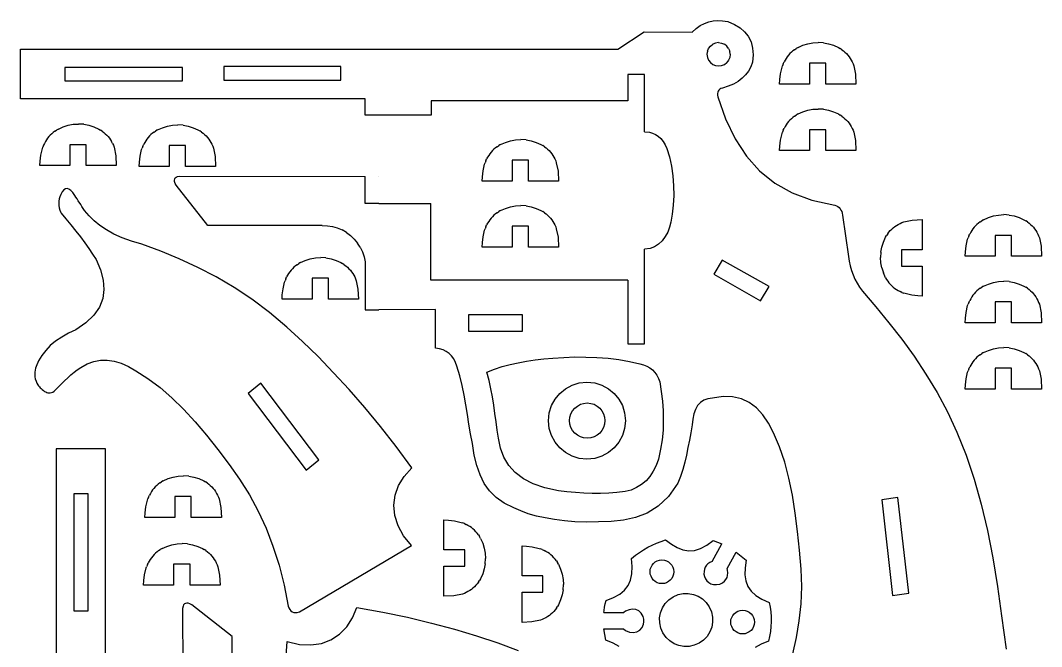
# Model space of a CAD drawing. Extents: x -1184 to 1184, y -939 to 939.
# Drawn here: x 34 to 1184, y 228 to 932 of the extents above; entities that cross this region are included whole.
import ezdxf

# ---------------------------------------------------------------- set-up
doc = ezdxf.new("R2010")
doc.units = 0
doc.header["$MEASUREMENT"] = 0
doc.layers.get('0').update_dxf_attribs({"linetype": 'CONTINUOUS'})

msp = doc.modelspace()

# ---------------------------------------------------------------- linework, layer by layer
for p, q in [((809, 930.5), (814, 931.6)), ((814, 931.6), (819.2, 932)), ((819.2, 932), (824.6, 931.7)), ((824.6, 931.7), (830.3, 930.8)), ((790.2, 918.7), (794.8, 922.9)), ((794.8, 922.9), (799.5, 926.2)), ((799.5, 926.2), (804.2, 928.7)), ((804.2, 928.7), (809, 930.5)), ((830.3, 930.8), (837.8, 927.6)), ((837.8, 927.6), (844.2, 923.7)), ((844.2, 923.7), (849.4, 919.3)), ((706.5, 899.6), (736.2, 919.3)), ((736.2, 919.3), (790.2, 918.7)), ((849.4, 919.3), (853.5, 914.2)), ((853.5, 914.2), (856.6, 907.8)), ((34.2, 844), (34.2, 899.6)), ((34.2, 899.6), (706.5, 899.6)), ((807.4, 897.3), (806.9, 893.9)), ((807.4, 897.3), (808.7, 900.5)), ((808.7, 900.5), (810.8, 903.2)), ((810.8, 903.2), (813.5, 905.3)), ((816.7, 906.6), (813.5, 905.3)), ((820.1, 907), (816.7, 906.6)), ((820.1, 907), (823.5, 906.6)), ((823.5, 906.6), (826.6, 905.3)), ((829.3, 903.2), (826.6, 905.3)), ((831.4, 900.5), (829.3, 903.2)), ((831.4, 900.5), (832.7, 897.3)), ((833.2, 893.9), (832.7, 897.3)), ((856.6, 907.8), (858.3, 900.8)), ((858.3, 900.8), (859, 893.2)), ((903.7, 897.8), (902, 896.3)), ((905.6, 899.1), (903.7, 897.8)), ((905.6, 899.1), (907.5, 900.4)), ((909.5, 901.5), (907.5, 900.4)), ((909.5, 901.5), (914.8, 904)), ((914.8, 904), (920.5, 905.7)), ((920.5, 905.7), (926.3, 906.8)), ((926.3, 906.8), (932.2, 907.2)), ((938.1, 906.8), (932.2, 907.2)), ((938.1, 906.8), (943.9, 905.7)), ((943.9, 905.7), (949.5, 904)), ((949.5, 904), (954.9, 901.5)), ((954.9, 901.5), (956.9, 900.4)), ((958.8, 899.1), (956.9, 900.4)), ((958.8, 899.1), (960.6, 897.8)), ((960.6, 897.8), (962.3, 896.3)), ((806.9, 893.9), (807.4, 890.5)), ((807.4, 890.5), (808.7, 887.3)), ((808.7, 887.3), (810.8, 884.6)), ((831.4, 887.3), (829.3, 884.6)), ((832.7, 890.5), (831.4, 887.3)), ((833.2, 893.9), (832.7, 890.5)), ((859, 893.2), (858.1, 885)), ((892.9, 883.2), (893.8, 885.3)), ((894.9, 887.4), (893.8, 885.3)), ((896.1, 889.3), (894.9, 887.4)), ((897.4, 891.2), (896.1, 889.3)), ((898.8, 893), (897.4, 891.2)), ((900.3, 894.7), (898.8, 893)), ((902, 896.3), (900.3, 894.7)), ((962.3, 896.3), (964, 894.7)), ((964, 894.7), (965.5, 893)), ((965.5, 893), (966.9, 891.2)), ((966.9, 891.2), (968.2, 889.3)), ((968.2, 889.3), (969.4, 887.4)), ((969.4, 887.4), (970.5, 885.3)), ((970.5, 885.3), (971.4, 883.2)), ((84.2, 879.1), (84.2, 863.9)), ((216.7, 879.1), (84.2, 879.1)), ((216.7, 863.9), (216.7, 879.1)), ((263.3, 880.1), (263.3, 864.9)), ((394.7, 880.1), (263.3, 880.1)), ((394.7, 864.9), (394.7, 880.1)), ((810.8, 884.6), (813.5, 882.5)), ((813.5, 882.5), (816.7, 881.2)), ((816.7, 881.2), (820.1, 880.8)), ((820.1, 880.8), (823.5, 881.2)), ((823.5, 881.2), (826.6, 882.5)), ((826.6, 882.5), (829.3, 884.6)), ((853.8, 875.1), (850.5, 870.8)), ((856.3, 879.8), (853.8, 875.1)), ((858.1, 885), (856.3, 879.8)), ((889.8, 872.1), (891.5, 879.6)), ((891.5, 879.6), (892.1, 881.1)), ((892.9, 883.2), (892.1, 881.1)), ((940.9, 883.8), (922.4, 883.8)), ((922.4, 883.8), (922.4, 860.4)), ((940.9, 860.4), (940.9, 883.8)), ((971.4, 883.2), (972.2, 881.1)), ((972.2, 881.1), (974.2, 871.6)), ((84.2, 863.9), (216.7, 863.9)), ((263.3, 864.9), (394.7, 864.9)), ((717.8, 871.3), (717.8, 841.6)), ((736.6, 871.3), (717.8, 871.3)), ((736.6, 806.9), (736.6, 871.3)), ((842.1, 863.5), (836.8, 860.5)), ((846.6, 866.9), (842.1, 863.5)), ((850.5, 870.8), (846.6, 866.9)), ((888.6, 860.4), (889, 865.4)), ((889, 865.4), (889.8, 872.1)), ((974.2, 871.6), (974.7, 860.4)), ((819.1, 851.2), (818.9, 849.7)), ((819.6, 852.5), (819.1, 851.2)), ((820.4, 853.6), (819.6, 852.5)), ((821.4, 854.6), (820.4, 853.6)), ((822.7, 855.3), (821.4, 854.6)), ((824.3, 855.8), (822.7, 855.3)), ((830.9, 858), (824.3, 855.8)), ((836.8, 860.5), (830.9, 858)), ((922.4, 860.4), (888.6, 860.4)), ((974.7, 860.4), (940.9, 860.4)), ((422.3, 844), (34.2, 844)), ((422.4, 825.5), (422.3, 844)), ((496.4, 841.6), (496.4, 825.5)), ((717.8, 841.6), (496.4, 841.6)), ((818.9, 849.7), (818.9, 848)), ((818.9, 848), (819.2, 846.1)), ((819.2, 846.1), (827.7, 821.3)), ((909.5, 826.8), (914.8, 829.2)), ((914.8, 829.2), (920.5, 831)), ((920.5, 831), (926.3, 832.1)), ((926.3, 832.1), (932.2, 832.4)), ((938.1, 832.1), (932.2, 832.4)), ((938.1, 832.1), (943.9, 831)), ((943.9, 831), (949.5, 829.2)), ((949.5, 829.2), (954.9, 826.8)), ((496.4, 825.5), (422.4, 825.5)), ((827.7, 821.3), (838.7, 799)), ((897.4, 816.4), (896.1, 814.6)), ((898.8, 818.2), (897.4, 816.4)), ((900.3, 819.9), (898.8, 818.2)), ((902, 821.5), (900.3, 819.9)), ((903.7, 823), (902, 821.5)), ((905.6, 824.4), (903.7, 823)), ((905.6, 824.4), (907.5, 825.6)), ((909.5, 826.8), (907.5, 825.6)), ((954.9, 826.8), (956.9, 825.6)), ((958.8, 824.4), (956.9, 825.6)), ((958.8, 824.4), (960.6, 823)), ((960.6, 823), (962.3, 821.5)), ((962.3, 821.5), (964, 819.9)), ((964, 819.9), (965.5, 818.2)), ((965.5, 818.2), (966.9, 816.4)), ((966.9, 816.4), (968.2, 814.6)), ((69.5, 804.6), (67.8, 803)), ((71.2, 806.1), (69.5, 804.6)), ((73.1, 807.5), (71.2, 806.1)), ((73.1, 807.5), (75, 808.7)), ((77, 809.9), (75, 808.7)), ((77, 809.9), (82.3, 812.3)), ((82.3, 812.3), (88, 814.1)), ((88, 814.1), (93.8, 815.2)), ((93.8, 815.2), (99.7, 815.5)), ((105.6, 815.2), (99.7, 815.5)), ((105.6, 815.2), (111.4, 814.1)), ((111.4, 814.1), (117, 812.3)), ((117, 812.3), (122.4, 809.9)), ((122.4, 809.9), (124.4, 808.7)), ((126.3, 807.5), (124.4, 808.7)), ((126.3, 807.5), (128.1, 806.1)), ((128.1, 806.1), (129.8, 804.6)), ((129.8, 804.6), (131.5, 803)), ((183, 805.2), (181.2, 803.7)), ((184.8, 806.5), (183, 805.2)), ((184.8, 806.5), (186.7, 807.8)), ((188.7, 808.9), (186.7, 807.8)), ((188.7, 808.9), (194.1, 811.4)), ((194.1, 811.4), (199.7, 813.1)), ((199.7, 813.1), (205.5, 814.2)), ((205.5, 814.2), (211.4, 814.6)), ((217.3, 814.2), (211.4, 814.6)), ((217.3, 814.2), (223.1, 813.1)), ((223.1, 813.1), (228.8, 811.4)), ((228.8, 811.4), (234.1, 808.9)), ((234.1, 808.9), (236.1, 807.8)), ((238, 806.5), (236.1, 807.8)), ((238, 806.5), (239.9, 805.2)), ((239.9, 805.2), (241.6, 803.7)), ((736.6, 806.9), (742.2, 806.4)), ((742.2, 806.4), (745.8, 805.4)), ((745.8, 805.4), (749.2, 803.9)), ((889.8, 797.3), (891.5, 804.9)), ((891.5, 804.9), (892.1, 806.4)), ((892.9, 808.5), (892.1, 806.4)), ((892.9, 808.5), (893.8, 810.6)), ((894.9, 812.6), (893.8, 810.6)), ((896.1, 814.6), (894.9, 812.6)), ((940.9, 809.1), (922.4, 809.1)), ((922.4, 809.1), (922.4, 785.6)), ((940.9, 785.6), (940.9, 809.1)), ((968.2, 814.6), (969.4, 812.6)), ((969.4, 812.6), (970.5, 810.6)), ((970.5, 810.6), (971.4, 808.5)), ((971.4, 808.5), (972.2, 806.4)), ((972.2, 806.4), (974.2, 796.8)), ((61.3, 793.7), (60.4, 791.6)), ((62.4, 795.7), (61.3, 793.7)), ((63.6, 797.7), (62.4, 795.7)), ((64.9, 799.5), (63.6, 797.7)), ((66.3, 801.3), (64.9, 799.5)), ((67.8, 803), (66.3, 801.3)), ((131.5, 803), (133, 801.3)), ((133, 801.3), (134.4, 799.6)), ((134.4, 799.6), (135.7, 797.7)), ((135.7, 797.7), (136.9, 795.7)), ((138, 793.7), (136.9, 795.7)), ((138, 793.7), (138.9, 791.6)), ((174.1, 794.8), (173.1, 792.7)), ((175.3, 796.7), (174.1, 794.8)), ((176.6, 798.6), (175.3, 796.7)), ((178, 800.4), (176.6, 798.6)), ((179.6, 802.1), (178, 800.4)), ((181.2, 803.7), (179.6, 802.1)), ((241.6, 803.7), (243.2, 802.1)), ((243.2, 802.1), (244.8, 800.4)), ((244.8, 800.4), (246.2, 798.6)), ((246.2, 798.6), (247.5, 796.7)), ((247.5, 796.7), (248.7, 794.8)), ((248.7, 794.8), (249.7, 792.7)), ((574.7, 792.4), (580.1, 794.8)), ((580.1, 794.8), (585.7, 796.6)), ((585.7, 796.6), (591.5, 797.7)), ((591.5, 797.7), (597.4, 798)), ((603.3, 797.7), (597.4, 798)), ((603.3, 797.7), (609.1, 796.6)), ((609.1, 796.6), (614.8, 794.8)), ((614.8, 794.8), (620.1, 792.4)), ((749.2, 803.9), (752.2, 801.8)), ((752.2, 801.8), (755.1, 799.1)), ((755.1, 799.1), (757.6, 796)), ((757.6, 796), (759.9, 792.2)), ((838.7, 799), (851.4, 779.5)), ((889, 790.7), (889.8, 797.3)), ((974.2, 796.8), (974.7, 785.6)), ((57.3, 780.4), (59, 788)), ((59, 788), (59.6, 789.5)), ((60.4, 791.6), (59.6, 789.5)), ((89.9, 792.2), (89.9, 768.7)), ((108.4, 792.2), (89.9, 792.2)), ((108.4, 768.7), (108.4, 792.2)), ((138.9, 791.6), (139.7, 789.5)), ((139.7, 789.5), (141.7, 779.9)), ((169, 779.5), (170.7, 787)), ((170.7, 787), (171.3, 788.5)), ((172.1, 790.6), (171.3, 788.5)), ((172.1, 790.6), (173.1, 792.7)), ((220.2, 791.2), (201.7, 791.2)), ((201.7, 791.2), (201.7, 767.8)), ((220.2, 767.8), (220.2, 791.2)), ((249.7, 792.7), (250.7, 790.6)), ((250.7, 790.6), (251.4, 788.5)), ((251.4, 788.5), (253.4, 779)), ((562.6, 782.1), (561.3, 780.2)), ((564, 783.9), (562.6, 782.1)), ((565.6, 785.6), (564, 783.9)), ((567.2, 787.2), (565.6, 785.6)), ((569, 788.6), (567.2, 787.2)), ((570.8, 790), (569, 788.6)), ((570.8, 790), (572.7, 791.3)), ((574.7, 792.4), (572.7, 791.3)), ((620.1, 792.4), (622.1, 791.3)), ((624, 790), (622.1, 791.3)), ((624, 790), (625.9, 788.6)), ((625.9, 788.6), (627.6, 787.2)), ((627.6, 787.2), (629.2, 785.6)), ((629.2, 785.6), (630.8, 783.9)), ((630.8, 783.9), (632.2, 782.1)), ((632.2, 782.1), (633.5, 780.2)), ((759.9, 792.2), (761.9, 788)), ((761.9, 788), (764.9, 778.5)), ((888.6, 785.6), (889, 790.7)), ((922.4, 785.6), (888.6, 785.6)), ((974.7, 785.6), (940.9, 785.6)), ((56.1, 768.7), (56.5, 773.8)), ((56.5, 773.8), (57.3, 780.4)), ((141.7, 779.9), (142.2, 768.7)), ((167.9, 767.8), (168.2, 772.8)), ((168.2, 772.8), (169, 779.5)), ((253.4, 779), (254, 767.8)), ((555, 762.9), (556.7, 770.5)), ((556.7, 770.5), (557.3, 772)), ((558.1, 774.1), (557.3, 772)), ((558.1, 774.1), (559, 776.2)), ((560.1, 778.2), (559, 776.2)), ((561.3, 780.2), (560.1, 778.2)), ((606.2, 774.7), (587.7, 774.7)), ((587.7, 774.7), (587.7, 751.3)), ((606.2, 751.3), (606.2, 774.7)), ((633.5, 780.2), (634.7, 778.2)), ((634.7, 778.2), (635.7, 776.2)), ((635.7, 776.2), (636.7, 774.1)), ((636.7, 774.1), (637.4, 772)), ((637.4, 772), (639.4, 762.5)), ((764.9, 778.5), (767.2, 768.1)), ((851.4, 779.5), (866.2, 762.9)), ((89.9, 768.7), (56.1, 768.7)), ((142.2, 768.7), (108.4, 768.7)), ((201.7, 767.8), (167.9, 767.8)), ((254, 767.8), (220.2, 767.8)), ((554.2, 756.3), (555, 762.9)), ((639.4, 762.5), (640, 751.3)), ((767.2, 768.1), (768.7, 757.2)), ((866.2, 762.9), (883.2, 749.1)), ((207.6, 752.4), (207.9, 753.9)), ((207.7, 750.7), (207.6, 752.4)), ((208.3, 748.8), (207.7, 750.7)), ((207.9, 753.9), (208.5, 755)), ((209.5, 746.6), (208.3, 748.8)), ((208.5, 755), (209.6, 755.9)), ((209.6, 755.9), (210.9, 756.5)), ((210.9, 756.5), (213.5, 757)), ((213.5, 757), (422.4, 756.6)), ((422.3, 726.2), (422.4, 756.6)), ((437.7, 756.6), (437.7, 756.6)), ((553.9, 751.3), (554.2, 756.3)), ((587.7, 751.3), (553.9, 751.3)), ((640, 751.3), (606.2, 751.3)), ((768.7, 757.2), (769.5, 746.1)), ((883.2, 749.1), (902.8, 738)), ((79.7, 736.3), (78.6, 733.8)), ((81.3, 739.3), (79.7, 736.3)), ((83.1, 741.4), (81.3, 739.3)), ((85, 742.6), (83.1, 741.4)), ((86.9, 742.9), (85, 742.6)), ((88.9, 742.3), (86.9, 742.9)), ((91.1, 740.8), (88.9, 742.3)), ((93.3, 738.4), (91.1, 740.8)), ((95.6, 735.1), (93.3, 738.4)), ((245.1, 701.3), (209.5, 746.6)), ((769.5, 746.1), (769.6, 735)), ((902.8, 738), (925.2, 729.7)), ((77.4, 728.8), (77.3, 726.2)), ((77.3, 726.2), (77.4, 723.7)), ((77.9, 731.3), (77.4, 728.8)), ((78.6, 733.8), (77.9, 731.3)), ((96.8, 733.3), (95.6, 735.1)), ((98.1, 731.3), (96.8, 733.3)), ((99.4, 729.3), (98.1, 731.3)), ((102.1, 725), (99.4, 729.3)), ((103.5, 722.7), (102.1, 725)), ((437.6, 726.1), (422.3, 726.2)), ((437.6, 726.1), (496.3, 726.1)), ((496.3, 640), (496.3, 726.1)), ((769.1, 724.3), (768, 714.2)), ((769.6, 735), (769.1, 724.3)), ((925.2, 729.7), (950.8, 724.1)), ((77.4, 723.7), (77.8, 721.1)), ((77.8, 721.1), (78.5, 718.5)), ((78.5, 718.5), (79.2, 716.8)), ((79.2, 716.8), (80.1, 715.1)), ((80.1, 715.1), (85.4, 708.8)), ((105, 720.4), (103.5, 722.7)), ((106.5, 718.2), (105, 720.4)), ((111.6, 712.3), (106.5, 718.2)), ((567.2, 712.9), (565.6, 711.3)), ((569, 714.4), (567.2, 712.9)), ((570.8, 715.8), (569, 714.4)), ((570.8, 715.8), (572.7, 717)), ((574.7, 718.2), (572.7, 717)), ((574.7, 718.2), (580.1, 720.6)), ((580.1, 720.6), (585.7, 722.4)), ((585.7, 722.4), (591.5, 723.4)), ((591.5, 723.4), (597.4, 723.8)), ((603.3, 723.4), (597.4, 723.8)), ((603.3, 723.4), (609.1, 722.4)), ((609.1, 722.4), (614.8, 720.6)), ((614.8, 720.6), (620.1, 718.2)), ((620.1, 718.2), (622.1, 717)), ((624, 715.8), (622.1, 717)), ((624, 715.8), (625.9, 714.4)), ((625.9, 714.4), (627.6, 712.9)), ((627.6, 712.9), (629.2, 711.3)), ((768, 714.2), (766.3, 705)), ((950.8, 724.1), (952.6, 723.5)), ((952.6, 723.5), (954.2, 722.6)), ((954.2, 722.6), (955.6, 721.6)), ((955.6, 721.6), (956.8, 720.3)), ((956.8, 720.3), (957.8, 718.8)), ((957.8, 718.8), (958.6, 717.1)), ((958.6, 717.1), (959.1, 715.2)), ((959.1, 715.2), (959.4, 713)), ((959.4, 713), (966.1, 666.5)), ((1129.4, 712.2), (1135.2, 713.2)), ((1135.2, 713.2), (1141.1, 713.6)), ((1147, 713.2), (1141.1, 713.6)), ((1147, 713.2), (1152.8, 712.2)), ((85.4, 708.8), (91.1, 702)), ((91.1, 702), (96.5, 695.2)), ((117.3, 706.7), (111.6, 712.3)), ((123.7, 701.4), (117.3, 706.7)), ((131.1, 696.4), (123.7, 701.4)), ((373.9, 701.3), (245.1, 701.3)), ((373.9, 701.3), (379.7, 701.1)), ((379.7, 701.1), (385.4, 700.2)), ((558.1, 699.9), (559, 702)), ((560.1, 704), (559, 702)), ((561.3, 706), (560.1, 704)), ((562.6, 707.8), (561.3, 706)), ((564, 709.6), (562.6, 707.8)), ((565.6, 711.3), (564, 709.6)), ((629.2, 711.3), (630.8, 709.6)), ((630.8, 709.6), (632.2, 707.8)), ((632.2, 707.8), (633.5, 706)), ((633.5, 706), (634.7, 704)), ((634.7, 704), (635.7, 702)), ((635.7, 702), (636.7, 699.9)), ((766.3, 705), (765, 699.4)), ((1018.4, 700.2), (1020.3, 701.5)), ((1020.3, 701.5), (1022.2, 702.7)), ((1022.2, 702.7), (1024.3, 703.8)), ((1024.3, 703.8), (1026.3, 704.7)), ((1026.3, 704.7), (1028.5, 705.5)), ((1028.5, 705.5), (1038, 707.5)), ((1038, 707.5), (1049.2, 708)), ((1049.2, 708), (1049.2, 674.2)), ((1110.9, 702.7), (1109.2, 701.1)), ((1112.6, 704.2), (1110.9, 702.7)), ((1114.4, 705.6), (1112.6, 704.2)), ((1114.4, 705.6), (1116.4, 706.8)), ((1118.3, 707.9), (1116.4, 706.8)), ((1118.3, 707.9), (1123.7, 710.4)), ((1123.7, 710.4), (1129.4, 712.2)), ((1152.8, 712.2), (1158.4, 710.4)), ((1158.4, 710.4), (1163.8, 707.9)), ((1163.8, 707.9), (1165.8, 706.8)), ((1167.7, 705.6), (1165.8, 706.8)), ((1167.7, 705.6), (1169.5, 704.2)), ((1169.5, 704.2), (1171.2, 702.7)), ((1171.2, 702.7), (1172.9, 701.1)), ((96.5, 695.2), (101.7, 688.5)), ((139.4, 691.7), (131.1, 696.4)), ((148.7, 687.4), (139.4, 691.7)), ((385.4, 700.2), (390.9, 698.6)), ((390.9, 698.6), (396.2, 696.4)), ((401.2, 693.5), (396.2, 696.4)), ((401.2, 693.5), (405.8, 690.1)), ((405.8, 690.1), (410, 686.1)), ((555, 688.7), (556.7, 696.3)), ((556.7, 696.3), (557.3, 697.7)), ((558.1, 699.9), (557.3, 697.7)), ((606.2, 700.5), (587.7, 700.5)), ((587.7, 700.5), (587.7, 677)), ((606.2, 677), (606.2, 700.5)), ((636.7, 699.9), (637.4, 697.7)), ((637.4, 697.7), (639.4, 688.2)), ((762.9, 693.9), (760.1, 688.9)), ((765, 699.4), (762.9, 693.9)), ((1008.1, 688.2), (1009.2, 690.2)), ((1010.5, 692.1), (1009.2, 690.2)), ((1010.5, 692.1), (1011.8, 693.9)), ((1011.8, 693.9), (1013.3, 695.6)), ((1013.3, 695.6), (1014.9, 697.3)), ((1014.9, 697.3), (1016.6, 698.8)), ((1016.6, 698.8), (1018.4, 700.2)), ((1101.8, 689.7), (1101, 687.5)), ((1101.8, 689.7), (1102.7, 691.8)), ((1103.8, 693.8), (1102.7, 691.8)), ((1105, 695.7), (1103.8, 693.8)), ((1106.3, 697.6), (1105, 695.7)), ((1107.7, 699.4), (1106.3, 697.6)), ((1109.2, 701.1), (1107.7, 699.4)), ((1149.8, 690.3), (1131.3, 690.3)), ((1131.3, 690.3), (1131.3, 666.8)), ((1149.8, 666.8), (1149.8, 690.3)), ((1172.9, 701.1), (1174.4, 699.4)), ((1174.4, 699.4), (1175.8, 697.6)), ((1175.8, 697.6), (1177.1, 695.7)), ((1177.1, 695.7), (1178.3, 693.8)), ((1178.3, 693.8), (1179.4, 691.8)), ((1179.4, 691.8), (1180.3, 689.7)), ((1180.3, 689.7), (1181.1, 687.5)), ((101.7, 688.5), (106.6, 682)), ((106.6, 682), (111.1, 675.6)), ((159.1, 683.6), (148.7, 687.4)), ((170.8, 680.3), (159.1, 683.6)), ((192.1, 672.5), (170.8, 680.3)), ((410, 686.1), (413.7, 681.7)), ((416.8, 676.9), (413.7, 681.7)), ((553.9, 677), (554.2, 682.1)), ((554.2, 682.1), (555, 688.7)), ((639.4, 688.2), (640, 677)), ((752.5, 680.4), (747.9, 677.4)), ((756.6, 684.3), (752.5, 680.4)), ((760.1, 688.9), (756.6, 684.3)), ((1003.9, 677.2), (1005.6, 682.8)), ((1005.6, 682.8), (1008.1, 688.2)), ((1097.9, 671.8), (1098.6, 678.5)), ((1098.6, 678.5), (1100.4, 686)), ((1100.4, 686), (1101, 687.5)), ((1181.1, 687.5), (1183.1, 678)), ((111.1, 675.6), (115.4, 669.3)), ((115.4, 669.3), (119.4, 663.2)), ((213.1, 663.9), (192.1, 672.5)), ((416.8, 676.9), (419.3, 671.7)), ((419.3, 671.7), (421.2, 666.2)), ((587.7, 677), (553.9, 677)), ((640, 677), (606.2, 677)), ((743, 675.5), (736.6, 674.8)), ((736.6, 568.3), (736.6, 674.8)), ((747.9, 677.4), (743, 675.5)), ((1002.8, 671.4), (1002.4, 665.5)), ((1002.8, 671.4), (1003.9, 677.2)), ((1049.2, 674.2), (1025.8, 674.2)), ((1025.8, 674.2), (1025.8, 655.7)), ((1097.5, 666.8), (1097.9, 671.8)), ((1131.3, 666.8), (1097.5, 666.8)), ((1183.6, 666.8), (1149.8, 666.8)), ((1183.1, 678), (1183.6, 666.8)), ((119.4, 663.2), (124.5, 651.4)), ((233.9, 654.3), (213.1, 663.9)), ((343.8, 655.9), (342, 654.4)), ((345.6, 657.3), (343.8, 655.9)), ((345.6, 657.3), (347.5, 658.6)), ((349.5, 659.7), (347.5, 658.6)), ((349.5, 659.7), (354.9, 662.1)), ((354.9, 662.1), (360.5, 663.9)), ((360.5, 663.9), (366.3, 665)), ((366.3, 665), (372.2, 665.3)), ((378.1, 665), (372.2, 665.3)), ((378.1, 665), (383.9, 663.9)), ((383.9, 663.9), (389.6, 662.1)), ((389.6, 662.1), (395, 659.7)), ((395, 659.7), (396.9, 658.6)), ((398.8, 657.3), (396.9, 658.6)), ((398.8, 657.3), (400.7, 655.9)), ((400.7, 655.9), (402.4, 654.4)), ((421.2, 666.2), (422.4, 660.6)), ((422.4, 660.6), (422.4, 606.6)), ((824.1, 662.3), (814.6, 646.5)), ((876.9, 632.7), (824.1, 662.3)), ((966.1, 666.5), (967, 661.2)), ((967, 661.2), (968.2, 656)), ((968.2, 656), (969.7, 650.9)), ((1002.8, 659.6), (1002.4, 665.5)), ((1003.9, 653.8), (1002.8, 659.6)), ((1025.8, 655.7), (1049.2, 655.7)), ((1049.2, 655.7), (1049.2, 621.9)), ((124.5, 651.4), (127.5, 640.1)), ((254.5, 643.7), (233.9, 654.3)), ((274.8, 631.7), (254.5, 643.7)), ((334.9, 645.5), (333.9, 643.5)), ((336.1, 647.5), (334.9, 645.5)), ((337.4, 649.4), (336.1, 647.5)), ((338.9, 651.1), (337.4, 649.4)), ((340.4, 652.8), (338.9, 651.1)), ((342, 654.4), (340.4, 652.8)), ((402.4, 654.4), (404, 652.8)), ((404, 652.8), (405.6, 651.1)), ((405.6, 651.1), (407, 649.4)), ((407, 649.4), (408.3, 647.5)), ((408.3, 647.5), (409.5, 645.5)), ((409.5, 645.5), (410.5, 643.5)), ((814.6, 646.5), (867.4, 616.8)), ((969.7, 650.9), (971.5, 646)), ((971.5, 646), (973.6, 641.2)), ((1003.9, 653.8), (1005.6, 648.1)), ((1008.1, 642.7), (1005.6, 648.1)), ((127.5, 640.1), (128.3, 629.4)), ((329.8, 630.2), (331.5, 637.8)), ((331.5, 637.8), (332.1, 639.3)), ((332.9, 641.4), (332.1, 639.3)), ((332.9, 641.4), (333.9, 643.5)), ((381, 642), (362.5, 642)), ((362.5, 642), (362.5, 618.5)), ((381, 618.5), (381, 642)), ((410.5, 643.5), (411.5, 641.4)), ((411.5, 641.4), (412.3, 639.3)), ((412.3, 639.3), (414.2, 629.7)), ((717.8, 640), (496.3, 640)), ((717.8, 640), (717.8, 568.3)), ((867.4, 616.8), (876.9, 632.7)), ((973.6, 641.2), (976, 636.5)), ((976, 636.5), (978.8, 632)), ((1008.1, 642.7), (1009.2, 640.8)), ((1009.2, 640.8), (1010.5, 638.8)), ((1010.5, 638.8), (1011.8, 637)), ((1011.8, 637), (1013.3, 635.3)), ((1013.3, 635.3), (1014.9, 633.6)), ((1014.9, 633.6), (1016.6, 632.1)), ((1118.3, 633.2), (1116.4, 632.1)), ((1118.3, 633.2), (1123.7, 635.6)), ((1123.7, 635.6), (1129.4, 637.4)), ((1129.4, 637.4), (1135.2, 638.5)), ((1135.2, 638.5), (1141.1, 638.8)), ((1147, 638.5), (1141.1, 638.8)), ((1147, 638.5), (1152.8, 637.4)), ((1152.8, 637.4), (1158.4, 635.6)), ((1158.4, 635.6), (1163.8, 633.2)), ((1163.8, 633.2), (1165.8, 632.1)), ((128.3, 629.4), (126.9, 619.2)), ((294.8, 618.4), (274.8, 631.7)), ((328.7, 618.5), (329, 623.6)), ((329, 623.6), (329.8, 630.2)), ((414.2, 629.7), (414.8, 618.5)), ((978.8, 632), (981.9, 627.7)), ((981.9, 627.7), (997, 610)), ((1016.6, 632.1), (1018.4, 630.7)), ((1018.4, 630.7), (1020.3, 629.4)), ((1020.3, 629.4), (1022.2, 628.2)), ((1022.2, 628.2), (1024.3, 627.1)), ((1026.3, 626.2), (1024.3, 627.1)), ((1026.3, 626.2), (1028.5, 625.4)), ((1030, 624.8), (1028.5, 625.4)), ((1037.5, 623.1), (1030, 624.8)), ((1044.2, 622.3), (1037.5, 623.1)), ((1049.2, 621.9), (1044.2, 622.3)), ((1105, 621), (1103.8, 619)), ((1106.3, 622.9), (1105, 621)), ((1107.7, 624.7), (1106.3, 622.9)), ((1109.2, 626.4), (1107.7, 624.7)), ((1110.9, 627.9), (1109.2, 626.4)), ((1112.6, 629.4), (1110.9, 627.9)), ((1114.4, 630.8), (1112.6, 629.4)), ((1114.4, 630.8), (1116.4, 632.1)), ((1167.7, 630.8), (1165.8, 632.1)), ((1167.7, 630.8), (1169.5, 629.4)), ((1169.5, 629.4), (1171.2, 628)), ((1171.2, 628), (1172.9, 626.4)), ((1172.9, 626.4), (1174.4, 624.7)), ((1174.4, 624.7), (1175.8, 622.9)), ((1175.8, 622.9), (1177.1, 621)), ((1177.1, 621), (1178.3, 619)), ((123.1, 609.6), (116.9, 600.5)), ((126.9, 619.2), (123.1, 609.6)), ((314.6, 603.5), (294.8, 618.4)), ((362.5, 618.5), (328.7, 618.5)), ((414.8, 618.5), (381, 618.5)), ((997, 610), (1011.8, 591.9)), ((1098.6, 603.7), (1100.4, 611.3)), ((1100.4, 611.3), (1101, 612.8)), ((1101.8, 614.9), (1101, 612.8)), ((1101.8, 614.9), (1102.7, 617)), ((1103.8, 619), (1102.7, 617)), ((1149.8, 615.5), (1131.3, 615.5)), ((1131.3, 615.5), (1131.3, 592.1)), ((1149.8, 592.1), (1149.8, 615.5)), ((1178.3, 619), (1179.4, 617)), ((1179.4, 617), (1180.3, 614.9)), ((1180.3, 614.9), (1181.1, 612.8)), ((1181.1, 612.8), (1183.1, 603.2)), ((116.9, 600.5), (108, 592)), ((334, 587), (314.6, 603.5)), ((422.4, 606.6), (437.7, 606.6)), ((501.6, 606.9), (437.7, 606.6)), ((501.6, 563.5), (501.6, 606.9)), ((599.5, 600.9), (538.6, 600.9)), ((538.6, 600.9), (538.6, 582.4)), ((599.5, 582.4), (599.5, 600.9)), ((1097.9, 597.1), (1098.6, 603.7)), ((1183.1, 603.2), (1183.6, 592.1)), ((108, 592), (96.6, 584.1)), ((351.6, 570.9), (334, 587)), ((1011.8, 591.9), (1026.2, 573.4)), ((1097.5, 592.1), (1097.9, 597.1)), ((1131.3, 592.1), (1097.5, 592.1)), ((1183.6, 592.1), (1149.8, 592.1)), ((80.7, 575.9), (73.9, 571.2)), ((88.3, 580.2), (80.7, 575.9)), ((96.6, 584.1), (88.3, 580.2)), ((538.6, 582.4), (599.5, 582.4)), ((67.9, 566.3), (62.7, 561)), ((73.9, 571.2), (67.9, 566.3)), ((369.2, 553.9), (351.6, 570.9)), ((505.9, 562.7), (501.6, 563.5)), ((717.8, 568.3), (736.6, 568.3)), ((1026.2, 573.4), (1040.1, 554.3)), ((1129.4, 562.7), (1135.2, 563.7)), ((1135.2, 563.7), (1141.1, 564.1)), ((1147, 563.7), (1141.1, 564.1)), ((1147, 563.7), (1152.8, 562.7)), ((58.2, 555.3), (54.6, 549.3)), ((62.7, 561), (58.2, 555.3)), ((386.8, 535.9), (369.2, 553.9)), ((509.9, 561.5), (505.9, 562.7)), ((513.5, 559.7), (509.9, 561.5)), ((516.7, 557.5), (513.5, 559.7)), ((519.6, 554.7), (516.7, 557.5)), ((522, 551.4), (519.6, 554.7)), ((623.5, 551.3), (633.4, 552.3)), ((633.4, 552.3), (645.8, 553.1)), ((645.8, 553.1), (658.2, 553.6)), ((658.2, 553.6), (670.8, 553.5)), ((670.8, 553.5), (683.2, 553.1)), ((683.2, 553.1), (695.6, 552.1)), ((695.6, 552.1), (707.8, 550.6)), ((1040.1, 554.3), (1053.4, 534.4)), ((1110.9, 553.2), (1109.2, 551.6)), ((1112.6, 554.7), (1110.9, 553.2)), ((1114.4, 556.1), (1112.6, 554.7)), ((1114.4, 556.1), (1116.4, 557.3)), ((1118.3, 558.5), (1116.4, 557.3)), ((1118.3, 558.5), (1123.7, 560.9)), ((1123.7, 560.9), (1129.4, 562.7)), ((1152.8, 562.7), (1158.4, 560.9)), ((1158.4, 560.9), (1163.8, 558.5)), ((1163.8, 558.5), (1165.8, 557.3)), ((1167.7, 556.1), (1165.8, 557.3)), ((1167.7, 556.1), (1169.5, 554.7)), ((1169.5, 554.7), (1171.2, 553.2)), ((1171.2, 553.2), (1172.9, 551.6)), ((51.2, 540.8), (50.7, 538.6)), ((51.9, 542.9), (51.2, 540.8)), ((54.6, 549.3), (51.9, 542.9)), ((98.3, 539.1), (102.1, 541.6)), ((102.1, 541.6), (109.3, 545.8)), ((109.3, 545.8), (116.7, 548.6)), ((116.7, 548.6), (124.3, 550)), ((124.3, 550), (132, 550.1)), ((132, 550.1), (139.9, 548.9)), ((139.9, 548.9), (147.8, 546.5)), ((147.8, 546.5), (155.9, 542.9)), ((155.9, 542.9), (164, 538.1)), ((524, 547.5), (522, 551.4)), ((525.6, 543.1), (524, 547.5)), ((528.9, 532.2), (525.6, 543.1)), ((567.7, 539.8), (576.4, 542.7)), ((576.4, 542.7), (585.3, 545.1)), ((585.3, 545.1), (594.6, 547.1)), ((594.6, 547.1), (604, 548.8)), ((604, 548.8), (613.7, 550.2)), ((613.7, 550.2), (623.5, 551.3)), ((707.8, 550.6), (719.9, 548.5)), ((719.9, 548.5), (731.6, 545.9)), ((731.6, 545.9), (735.7, 544.8)), ((735.7, 544.8), (739.4, 543.2)), ((739.4, 543.2), (742.7, 541.3)), ((742.7, 541.3), (745.6, 539)), ((1101.8, 540.2), (1102.7, 542.3)), ((1103.8, 544.3), (1102.7, 542.3)), ((1105, 546.3), (1103.8, 544.3)), ((1106.3, 548.1), (1105, 546.3)), ((1107.7, 549.9), (1106.3, 548.1)), ((1109.2, 551.6), (1107.7, 549.9)), ((1149.8, 540.8), (1131.3, 540.8)), ((1131.3, 540.8), (1131.3, 517.3)), ((1149.8, 517.3), (1149.8, 540.8)), ((1172.9, 551.6), (1174.4, 549.9)), ((1174.4, 549.9), (1175.8, 548.1)), ((1175.8, 548.1), (1177.1, 546.3)), ((1177.1, 546.3), (1178.3, 544.3)), ((1178.3, 544.3), (1179.4, 542.3)), ((1179.4, 542.3), (1180.3, 540.2)), ((50.7, 538.6), (50.4, 536.3)), ((50.4, 536.3), (50.4, 533.9)), ((50.4, 533.9), (50.5, 531.4)), ((50.5, 531.4), (51, 528.9)), ((51, 528.9), (51.8, 526.3)), ((84, 526.7), (87.6, 530.1)), ((87.6, 530.1), (91.1, 533.3)), ((91.1, 533.3), (94.7, 536.3)), ((94.7, 536.3), (98.3, 539.1)), ((164, 538.1), (177.8, 529.4)), ((177.8, 529.4), (191.4, 519.2)), ((404.3, 516.9), (386.8, 535.9)), ((531.6, 521.4), (528.9, 532.2)), ((559.4, 536.4), (567.7, 539.8)), ((561.9, 527.1), (559.4, 536.4)), ((745.6, 539), (748.2, 536.2)), ((748.2, 536.2), (750.5, 533.1)), ((750.5, 533.1), (752.3, 529.5)), ((752.3, 529.5), (753.8, 525.5)), ((1053.4, 534.4), (1066, 513.7)), ((1097.9, 522.4), (1098.6, 529)), ((1098.6, 529), (1100.4, 536.6)), ((1100.4, 536.6), (1101, 538)), ((1101.8, 540.2), (1101, 538)), ((1180.3, 540.2), (1181.1, 538)), ((1181.1, 538), (1183.1, 528.5)), ((51.8, 526.3), (52.8, 524)), ((52.8, 524), (53.7, 522.3)), ((53.7, 522.3), (54.6, 521.2)), ((54.6, 521.2), (55.6, 520.1)), ((55.6, 520.1), (56.6, 519)), ((56.6, 519), (57.7, 518)), ((57.7, 518), (58.9, 516.9)), ((72.1, 515.1), (76.3, 519.2)), ((76.3, 519.2), (80.2, 523)), ((80.2, 523), (84, 526.7)), ((191.4, 519.2), (204.7, 507.7)), ((305, 524.2), (290.6, 512.5)), ((370.1, 437.8), (305, 524.2)), ((533.8, 510.5), (531.6, 521.4)), ((563.9, 517.8), (561.9, 527.1)), ((565.6, 508.6), (563.9, 517.8)), ((641.3, 512.5), (647.7, 517.8)), ((647.7, 517.8), (655.1, 521.8)), ((655.1, 521.8), (663.2, 524.3)), ((663.2, 524.3), (671.9, 525.2)), ((671.9, 525.2), (680.6, 524.3)), ((680.6, 524.3), (688.8, 521.8)), ((688.8, 521.8), (696.1, 517.8)), ((696.1, 517.8), (702.5, 512.5)), ((753.8, 525.5), (755.5, 514.7)), ((1097.5, 517.3), (1097.9, 522.4)), ((1131.3, 517.3), (1097.5, 517.3)), ((1183.6, 517.3), (1149.8, 517.3)), ((1183.1, 528.5), (1183.6, 517.3)), ((58.9, 516.9), (60.2, 515.9)), ((60.2, 515.9), (61.5, 514.9)), ((61.5, 514.9), (62.7, 514.2)), ((62.7, 514.2), (64, 513.7)), ((64, 513.7), (65.2, 513.3)), ((65.2, 513.3), (66.5, 513.1)), ((66.5, 513.1), (67.8, 513.2)), ((67.8, 513.2), (69.2, 513.5)), ((69.2, 513.5), (70.6, 514.1)), ((70.6, 514.1), (72.1, 515.1)), ((204.7, 507.7), (217.9, 494.8)), ((290.6, 512.5), (355.8, 426.2)), ((421.9, 496.8), (404.3, 516.9)), ((535.7, 499.7), (533.8, 510.5)), ((567, 499.3), (565.6, 508.6)), ((632, 498.8), (636, 506.1)), ((636, 506.1), (641.3, 512.5)), ((702.5, 512.5), (707.8, 506.1)), ((707.8, 506.1), (711.8, 498.8)), ((755.5, 514.7), (756.8, 503.8)), ((808, 506.5), (803.5, 504.8)), ((813.2, 507.4), (808, 506.5)), ((825.1, 509.2), (813.2, 507.4)), ((835.9, 508.8), (825.1, 509.2)), ((845.7, 506.5), (835.9, 508.8)), ((854.6, 502.3), (845.7, 506.5)), ((1066, 513.7), (1077.7, 491.9)), ((217.9, 494.8), (230.9, 480.8)), ((439.5, 475.4), (421.9, 496.8)), ((537.4, 488.8), (535.7, 499.7)), ((568.3, 490), (567, 499.3)), ((629.5, 490.7), (632, 498.8)), ((655.7, 493.1), (658.2, 496)), ((658.2, 496), (661.1, 498.4)), ((661.1, 498.4), (664.5, 500.3)), ((664.5, 500.3), (668.2, 501.4)), ((668.2, 501.4), (672.2, 501.8)), ((672.2, 501.8), (676.2, 501.4)), ((676.2, 501.4), (679.9, 500.3)), ((679.9, 500.3), (683.3, 498.4)), ((683.3, 498.4), (686.3, 496)), ((686.3, 496), (688.7, 493.1)), ((711.8, 498.8), (714.3, 490.7)), ((756.8, 503.8), (757.6, 493)), ((794, 494.6), (792.2, 489.6)), ((796.5, 498.8), (794, 494.6)), ((799.7, 502.2), (796.5, 498.8)), ((803.5, 504.8), (799.7, 502.2)), ((862.6, 496.2), (854.6, 502.3)), ((869.8, 488.5), (862.6, 496.2)), ((539.1, 478), (537.4, 488.8)), ((569.6, 480.7), (568.3, 490)), ((628.6, 481.9), (629.5, 490.7)), ((652.3, 482), (652.7, 486)), ((652.7, 486), (653.9, 489.7)), ((653.9, 489.7), (655.7, 493.1)), ((688.7, 493.1), (690.5, 489.7)), ((690.5, 489.7), (691.7, 486)), ((691.7, 486), (692.1, 482)), ((714.3, 490.7), (715.2, 481.9)), ((757.6, 493), (757.8, 482.2)), ((790.9, 483.8), (790.2, 477.1)), ((792.2, 489.6), (790.9, 483.8)), ((876.2, 479.1), (869.8, 488.5)), ((1077.7, 491.9), (1088.4, 469)), ((230.9, 480.8), (243.7, 465.7)), ((457.1, 452.8), (439.5, 475.4)), ((540.9, 467.1), (539.1, 478)), ((571, 471.4), (569.6, 480.7)), ((572.5, 462.1), (571, 471.4)), ((629.5, 473.2), (628.6, 481.9)), ((632, 465.1), (629.5, 473.2)), ((652.7, 478), (652.3, 482)), ((653.9, 474.2), (652.7, 478)), ((655.7, 470.9), (653.9, 474.2)), ((690.5, 474.2), (688.7, 470.9)), ((691.7, 478), (690.5, 474.2)), ((692.1, 482), (691.7, 478)), ((714.3, 473.2), (711.8, 465.1)), ((715.2, 481.9), (714.3, 473.2)), ((757.5, 471.3), (756.5, 460.5)), ((757.8, 482.2), (757.5, 471.3)), ((790.2, 477.1), (788.7, 468.4)), ((882, 468.2), (876.2, 479.1)), ((243.7, 465.7), (256.5, 449.6)), ((542.9, 456.3), (540.9, 467.1)), ((574.7, 451), (572.5, 462.1)), ((636, 457.8), (632, 465.1)), ((658.2, 467.9), (655.7, 470.9)), ((661.1, 465.5), (658.2, 467.9)), ((664.5, 463.7), (661.1, 465.5)), ((668.2, 462.5), (664.5, 463.7)), ((672.2, 462.1), (668.2, 462.5)), ((676.2, 462.5), (672.2, 462.1)), ((679.9, 463.7), (676.2, 462.5)), ((683.3, 465.5), (679.9, 463.7)), ((686.3, 467.9), (683.3, 465.5)), ((688.7, 470.9), (686.3, 467.9)), ((711.8, 465.1), (707.8, 457.8)), ((756.5, 460.5), (754.8, 449.7)), ((787.2, 459.9), (785.6, 451.6)), ((788.7, 468.4), (787.2, 459.9)), ((888.8, 452.4), (882, 468.2)), ((1088.4, 469), (1098.7, 443.2)), ((129.9, 450.1), (74.3, 450.1)), ((74.3, 450.1), (74.3, -222.2)), ((129.9, 61.9), (129.9, 450.1)), ((256.5, 449.6), (269.2, 432.8)), ((474.7, 428.8), (457.1, 452.8)), ((545.1, 443.2), (542.9, 456.3)), ((578.5, 440.8), (574.7, 451)), ((641.3, 451.3), (636, 457.8)), ((647.7, 446.1), (641.3, 451.3)), ((702.5, 451.3), (696.1, 446.1)), ((707.8, 457.8), (702.5, 451.3)), ((754.8, 449.7), (752.4, 438.8)), ((785.6, 451.6), (783.9, 443.3)), ((894.5, 435.4), (888.8, 452.4)), ((355.8, 426.2), (370.1, 437.8)), ((547.9, 431.4), (545.1, 443.2)), ((584, 431.6), (578.5, 440.8)), ((655.1, 442.1), (647.7, 446.1)), ((663.2, 439.5), (655.1, 442.1)), ((671.9, 438.7), (663.2, 439.5)), ((680.6, 439.5), (671.9, 438.7)), ((688.8, 442.1), (680.6, 439.5)), ((696.1, 446.1), (688.8, 442.1)), ((752.4, 438.8), (749.8, 431.5)), ((783.9, 443.3), (781.9, 435.2)), ((1098.7, 443.2), (1107.7, 416.2)), ((269.2, 432.8), (281, 416.1)), ((466.1, 419.3), (474.7, 428.8)), ((551.6, 420.9), (547.9, 431.4)), ((591.2, 423.5), (584, 431.6)), ((749.8, 431.5), (746.6, 425)), ((779.7, 427.2), (777.1, 419.3)), ((781.9, 435.2), (779.7, 427.2)), ((899.2, 417.2), (894.5, 435.4)), ((195.1, 414.3), (193.1, 413.2)), ((195.1, 414.3), (200.5, 416.8)), ((200.5, 416.8), (206.1, 418.5)), ((206.1, 418.5), (211.9, 419.6)), ((211.9, 419.6), (217.8, 420)), ((223.7, 419.6), (217.8, 420)), ((223.7, 419.6), (229.5, 418.5)), ((229.5, 418.5), (235.2, 416.8)), ((235.2, 416.8), (240.5, 414.3)), ((240.5, 414.3), (242.5, 413.2)), ((281, 416.1), (291.9, 398.6)), ((459.9, 408.9), (466.1, 419.3)), ((556.3, 411.4), (551.6, 420.9)), ((600.4, 416.6), (591.2, 423.5)), ((611.5, 410.8), (600.4, 416.6)), ((738.4, 414.2), (733.4, 410)), ((742.8, 419.2), (738.4, 414.2)), ((746.6, 425), (742.8, 419.2)), ((777.1, 419.3), (774.2, 411.5)), ((903.2, 398), (899.2, 417.2)), ((1107.7, 416.2), (1115.7, 387.9)), ((183, 404), (181.7, 402.1)), ((184.5, 405.8), (183, 404)), ((186, 407.5), (184.5, 405.8)), ((187.6, 409.1), (186, 407.5)), ((189.4, 410.6), (187.6, 409.1)), ((191.2, 411.9), (189.4, 410.6)), ((191.2, 411.9), (193.1, 413.2)), ((244.4, 411.9), (242.5, 413.2)), ((244.4, 411.9), (246.3, 410.6)), ((246.3, 410.6), (248, 409.1)), ((248, 409.1), (249.6, 407.5)), ((249.6, 407.5), (251.2, 405.8)), ((251.2, 405.8), (252.6, 404)), ((252.6, 404), (253.9, 402.1)), ((456, 398), (459.9, 408.9)), ((562.3, 403.1), (556.3, 411.4)), ((569.7, 395.7), (562.3, 403.1)), ((624.6, 406.3), (611.5, 410.8)), ((639.9, 403.1), (624.6, 406.3)), ((649.4, 402), (639.9, 403.1)), ((721.6, 403.9), (714.9, 402.1)), ((727.8, 406.6), (721.6, 403.9)), ((733.4, 410), (727.8, 406.6)), ((774.2, 411.5), (763.6, 396.7)), ((94.8, 400.1), (110, 400.1)), ((94.8, 267.6), (94.8, 400.1)), ((110, 400.1), (110, 267.6)), ((175.4, 384.9), (177.1, 392.4)), ((177.1, 392.4), (177.7, 393.9)), ((178.5, 396), (177.7, 393.9)), ((178.5, 396), (179.5, 398.1)), ((180.5, 400.2), (179.5, 398.1)), ((181.7, 402.1), (180.5, 400.2)), ((226.6, 396.6), (208.1, 396.6)), ((208.1, 396.6), (208.1, 373.2)), ((226.6, 373.2), (226.6, 396.6)), ((253.9, 402.1), (255.1, 400.2)), ((255.1, 400.2), (256.1, 398.1)), ((256.1, 398.1), (257.1, 396)), ((257.1, 396), (257.9, 393.9)), ((257.9, 393.9), (259.8, 384.4)), ((291.9, 398.6), (301.8, 380.3)), ((454.6, 386.8), (456, 398)), ((578.8, 389.3), (569.7, 395.7)), ((658.9, 401.1), (649.4, 402)), ((668.3, 400.5), (658.9, 401.1)), ((677.7, 400.1), (668.3, 400.5)), ((687.1, 400.1), (677.7, 400.1)), ((696.4, 400.4), (687.1, 400.1)), ((705.7, 401), (696.4, 400.4)), ((714.9, 402.1), (705.7, 401)), ((763.6, 396.7), (752, 385.8)), ((906.4, 378), (903.2, 398)), ((1022, 395.6), (1003.7, 392.9)), ((1003.7, 392.9), (1015.8, 285.4)), ((1034.1, 288.1), (1022, 395.6)), ((174.6, 378.2), (175.4, 384.9)), ((259.8, 384.4), (260.4, 373.2)), ((301.8, 380.3), (310.7, 361)), ((455.7, 375.3), (454.6, 386.8)), ((589.6, 383.8), (578.8, 389.3)), ((597.4, 380.4), (589.6, 383.8)), ((605.9, 377.3), (597.4, 380.4)), ((752, 385.8), (739.6, 378.1)), ((1115.7, 387.9), (1122.7, 358.3)), ((174.3, 373.2), (174.6, 378.2)), ((208.1, 373.2), (174.3, 373.2)), ((260.4, 373.2), (226.6, 373.2)), ((459.3, 363.8), (455.7, 375.3)), ((511, 336.7), (511, 370.5)), ((511, 370.5), (516, 370.1)), ((516, 370.1), (522.7, 369.3)), ((522.7, 369.3), (530.3, 367.6)), ((615, 374.7), (605.9, 377.3)), ((624.9, 372.5), (615, 374.7)), ((635.4, 370.7), (624.9, 372.5)), ((646.6, 369.3), (635.4, 370.7)), ((658.4, 368.3), (646.6, 369.3)), ((671, 367.8), (658.4, 368.3)), ((685, 368.1), (671, 367.8)), ((699, 368.7), (685, 368.1)), ((712.9, 370.2), (699, 368.7)), ((726.5, 373.1), (712.9, 370.2)), ((739.6, 378.1), (726.5, 373.1)), ((909, 357.4), (906.4, 378)), ((310.7, 361), (318.5, 340.7)), ((465.6, 352.6), (459.3, 363.8)), ((530.3, 367.6), (531.7, 367)), ((533.9, 366.2), (531.7, 367)), ((533.9, 366.2), (536, 365.3)), ((538, 364.2), (536, 365.3)), ((539.9, 363), (538, 364.2)), ((541.8, 361.7), (539.9, 363)), ((543.6, 360.3), (541.8, 361.7)), ((545.3, 358.8), (543.6, 360.3)), ((546.9, 357.1), (545.3, 358.8)), ((548.4, 355.4), (546.9, 357.1)), ((911.2, 336.3), (909, 357.4)), ((1122.7, 358.3), (1128.8, 327.5)), ((474.5, 341.7), (465.6, 352.6)), ((549.8, 353.5), (548.4, 355.4)), ((549.8, 353.5), (551, 351.6)), ((552.2, 349.6), (551, 351.6)), ((552.2, 349.6), (554.6, 344.3)), ((750.2, 344.3), (755.3, 346.2)), ((755.3, 346.2), (760.4, 347.9)), ((760.4, 347.9), (766.9, 343)), ((806.8, 341.8), (814.1, 347.2)), ((814.1, 347.2), (823.8, 343.3)), ((188, 334.4), (186.3, 332.9)), ((189.8, 335.8), (188, 334.4)), ((189.8, 335.8), (191.7, 337)), ((193.7, 338.2), (191.7, 337)), ((193.7, 338.2), (199.1, 340.6)), ((199.1, 340.6), (204.7, 342.4)), ((204.7, 342.4), (210.5, 343.4)), ((210.5, 343.4), (216.4, 343.8)), ((222.3, 343.4), (216.4, 343.8)), ((222.3, 343.4), (228.1, 342.4)), ((228.1, 342.4), (233.8, 340.6)), ((233.8, 340.6), (239.2, 338.2)), ((239.2, 338.2), (241.1, 337)), ((243.1, 335.8), (241.1, 337)), ((243.1, 335.8), (244.9, 334.4)), ((244.9, 334.4), (246.6, 332.9)), ((318.5, 340.7), (325.3, 319.4)), ((348.3, 267.1), (474.5, 341.7)), ((534.5, 336.7), (511, 336.7)), ((534.5, 318.2), (534.5, 336.7)), ((554.6, 344.3), (556.4, 338.6)), ((556.4, 338.6), (557.4, 332.8)), ((598.8, 307.4), (598.8, 341.2)), ((598.8, 341.2), (603.8, 340.8)), ((603.8, 340.8), (610.4, 340.1)), ((610.4, 340.1), (618, 338.3)), ((618, 338.3), (619.5, 337.7)), ((621.6, 336.9), (619.5, 337.7)), ((621.6, 336.9), (623.7, 336)), ((625.7, 334.9), (623.7, 336)), ((627.7, 333.7), (625.7, 334.9)), ((629.6, 332.4), (627.7, 333.7)), ((726.5, 330.5), (731.1, 333.7)), ((731.1, 333.7), (735.7, 336.8)), ((735.7, 336.8), (740.5, 339.5)), ((740.5, 339.5), (745.3, 342)), ((745.3, 342), (750.2, 344.3)), ((766.9, 343), (773.4, 339.3)), ((773.4, 339.3), (779.8, 336.8)), ((779.8, 336.8), (786.4, 335.7)), ((786.4, 335.7), (793, 336.1)), ((793, 336.1), (799.8, 338.1)), ((799.8, 338.1), (806.8, 341.8)), ((812.8, 323.5), (823.8, 343.3)), ((829.6, 315.8), (839.7, 333.9)), ((839.7, 333.9), (851.2, 325)), ((839.7, 333.9), (839.7, 333.9)), ((913, 314.9), (911.2, 336.3)), ((177.1, 319.9), (178.1, 322)), ((179.1, 324), (178.1, 322)), ((180.3, 326), (179.1, 324)), ((181.6, 327.8), (180.3, 326)), ((183.1, 329.6), (181.6, 327.8)), ((184.6, 331.3), (183.1, 329.6)), ((186.3, 332.9), (184.6, 331.3)), ((246.6, 332.9), (248.2, 331.3)), ((248.2, 331.3), (249.8, 329.6)), ((249.8, 329.6), (251.2, 327.8)), ((251.2, 327.8), (252.5, 326)), ((252.5, 326), (253.7, 324)), ((253.7, 324), (254.7, 322)), ((254.7, 322), (255.7, 319.9)), ((557.4, 332.8), (557.8, 326.9)), ((557.4, 321), (557.8, 326.9)), ((631.4, 331), (629.6, 332.4)), ((633.1, 329.5), (631.4, 331)), ((634.7, 327.8), (633.1, 329.5)), ((636.1, 326.1), (634.7, 327.8)), ((637.5, 324.3), (636.1, 326.1)), ((637.5, 324.3), (638.8, 322.3)), ((639.9, 320.4), (638.8, 322.3)), ((722, 327), (726.5, 330.5)), ((722.8, 317.8), (722, 327)), ((746.8, 321.5), (748.8, 323.2)), ((748.8, 323.2), (751.1, 324.4)), ((751.1, 324.4), (753.6, 325.2)), ((753.6, 325.2), (756.3, 325.4)), ((756.3, 325.4), (759, 325.2)), ((759, 325.2), (761.5, 324.4)), ((761.5, 324.4), (763.8, 323.2)), ((763.8, 323.2), (765.7, 321.5)), ((810.1, 322.3), (808.1, 320.9)), ((812.8, 323.5), (810.1, 322.3)), ((851.2, 325), (849.8, 316.4)), ((1128.8, 327.5), (1134.1, 295.5)), ((174, 308.7), (175.7, 316.3)), ((175.7, 316.3), (176.3, 317.7)), ((177.1, 319.9), (176.3, 317.7)), ((225.2, 320.5), (206.7, 320.5)), ((206.7, 320.5), (206.7, 297)), ((225.2, 297), (225.2, 320.5)), ((255.7, 319.9), (256.5, 317.7)), ((256.5, 317.7), (258.5, 308.2)), ((325.3, 319.4), (331, 297)), ((511, 284.4), (511, 318.2)), ((511, 318.2), (534.5, 318.2)), ((556.4, 315.2), (554.6, 309.6)), ((557.4, 321), (556.4, 315.2)), ((639.9, 320.4), (642.3, 315)), ((642.3, 315), (644.1, 309.3)), ((722.5, 309.7), (722.8, 317.8)), ((742.9, 312.1), (743.2, 314.8)), ((743.2, 309.4), (742.9, 312.1)), ((743.2, 314.8), (744, 317.3)), ((744, 317.3), (745.2, 319.6)), ((745.2, 319.6), (746.8, 321.5)), ((765.7, 321.5), (767.4, 319.6)), ((767.4, 319.6), (768.6, 317.3)), ((768.6, 317.3), (769.4, 314.8)), ((769.4, 314.8), (769.6, 312.1)), ((769.6, 312.1), (769.4, 309.4)), ((803.7, 312.3), (803.5, 309.4)), ((804.2, 315), (803.7, 312.3)), ((805.1, 317.3), (804.2, 315)), ((806.4, 319.3), (805.1, 317.3)), ((808.1, 320.9), (806.4, 319.3)), ((830.1, 313.8), (829.6, 315.8)), ((830.4, 310.8), (830.1, 313.8)), ((830.2, 308), (830.4, 310.8)), ((849.8, 316.4), (849.6, 308.7)), ((913.8, 295.3), (913, 314.9)), ((172.9, 297), (173.3, 302.1)), ((173.3, 302.1), (174, 308.7)), ((258.5, 308.2), (259, 297)), ((549.8, 300.3), (548.4, 298.5)), ((549.8, 300.3), (551, 302.2)), ((552.2, 304.2), (551, 302.2)), ((554.6, 309.6), (552.2, 304.2)), ((622.2, 307.4), (598.8, 307.4)), ((622.2, 288.9), (622.2, 307.4)), ((644.1, 309.3), (645.2, 303.5)), ((645.2, 303.5), (645.5, 297.6)), ((718.3, 296.7), (721, 302.7)), ((721, 302.7), (722.5, 309.7)), ((744, 306.9), (743.2, 309.4)), ((745.2, 304.6), (744, 306.9)), ((746.8, 302.6), (745.2, 304.6)), ((748.8, 301), (746.8, 302.6)), ((751.1, 299.7), (748.8, 301)), ((753.6, 299), (751.1, 299.7)), ((756.3, 298.7), (753.6, 299)), ((759, 299), (756.3, 298.7)), ((761.5, 299.7), (759, 299)), ((763.8, 301), (761.5, 299.7)), ((765.7, 302.6), (763.8, 301)), ((767.4, 304.6), (765.7, 302.6)), ((768.6, 306.9), (767.4, 304.6)), ((769.4, 309.4), (768.6, 306.9)), ((803.5, 309.4), (804.1, 306.7)), ((804.1, 306.7), (805.2, 304.2)), ((805.2, 304.2), (806.8, 301.9)), ((806.8, 301.9), (808.9, 300)), ((808.9, 300), (811.5, 298.6)), ((821.4, 298.2), (824.3, 299.7)), ((824.3, 299.7), (826.6, 301.4)), ((826.6, 301.4), (828.4, 303.4)), ((828.4, 303.4), (829.6, 305.6)), ((829.6, 305.6), (830.2, 308)), ((849.6, 308.7), (850.7, 301.7)), ((850.7, 301.7), (853.1, 295.6)), ((206.7, 297), (172.9, 297)), ((259, 297), (225.2, 297)), ((331, 297), (335.5, 273.5)), ((533.9, 287.7), (531.7, 286.9)), ((536, 288.6), (533.9, 287.7)), ((538, 289.7), (536, 288.6)), ((539.9, 290.9), (538, 289.7)), ((541.8, 292.2), (539.9, 290.9)), ((543.6, 293.6), (541.8, 292.2)), ((545.3, 295.1), (543.6, 293.6)), ((546.9, 296.8), (545.3, 295.1)), ((548.4, 298.5), (546.9, 296.8)), ((598.8, 255.1), (598.8, 288.9)), ((598.8, 288.9), (622.2, 288.9)), ((645.2, 291.7), (644.1, 285.9)), ((645.2, 291.7), (645.5, 297.6)), ((708.8, 286.9), (714.3, 291.4)), ((714.3, 291.4), (718.3, 296.7)), ((774.5, 286.3), (780.2, 287.5)), ((780.2, 287.5), (786, 287.6)), ((786, 287.6), (791.7, 286.6)), ((811.5, 298.6), (814.4, 297.8)), ((814.4, 297.8), (817.8, 297.6)), ((817.8, 297.6), (821.4, 298.2)), ((853.1, 295.6), (856.9, 290.1)), ((856.9, 290.1), (862.1, 285.3)), ((913, 275.9), (913.8, 295.3)), ((1015.8, 285.4), (1034.1, 288.1)), ((1134.1, 295.5), (1138.6, 262.4)), ((220, 276.5), (218.8, 275.8)), ((221.4, 276.7), (220, 276.5)), ((223.2, 276.6), (221.4, 276.7)), ((225.1, 276), (223.2, 276.6)), ((227.2, 274.9), (225.1, 276)), ((522.2, 284.9), (511, 284.4)), ((531.7, 286.9), (522.2, 284.9)), ((642.3, 280.3), (639.9, 274.9)), ((644.1, 285.9), (642.3, 280.3)), ((691.8, 272.1), (692.5, 275.9)), ((692.5, 275.9), (693.4, 279.7)), ((693.4, 279.7), (701.9, 283)), ((701.9, 283), (708.8, 286.9)), ((756.8, 271.3), (759.9, 276.2)), ((759.9, 276.2), (764, 280.4)), ((764, 280.4), (768.9, 283.9)), ((768.9, 283.9), (774.5, 286.3)), ((791.7, 286.6), (797, 284.5)), ((797, 284.5), (801.9, 281.4)), ((801.9, 281.4), (806.2, 277.3)), ((806.2, 277.3), (809.6, 272.4)), ((862.1, 285.3), (868.7, 281.1)), ((868.7, 281.1), (876.9, 277.4)), ((876.9, 277.4), (878, 272.2)), ((910.9, 256.8), (913, 275.9)), ((110, 267.6), (94.8, 267.6)), ((217.4, 273.4), (216.8, 270.8)), ((216.8, 270.8), (217.3, 61.9)), ((217.9, 274.8), (217.4, 273.4)), ((218.8, 275.8), (217.9, 274.8)), ((272.5, 239.3), (227.2, 274.9)), ((335.5, 273.5), (336.3, 271.3)), ((336.3, 271.3), (337.4, 269.5)), ((337.4, 269.5), (338.7, 268.1)), ((338.7, 268.1), (340.1, 267)), ((340.1, 267), (341.8, 266.4)), ((341.8, 266.4), (343.7, 266.2)), ((343.7, 266.2), (345.9, 266.4)), ((345.9, 266.4), (348.3, 267.1)), ((408, 260.1), (412.8, 272)), ((412.8, 272), (442.1, 266.7)), ((442.1, 266.7), (470.1, 260.8)), ((633.1, 265.8), (631.4, 264.3)), ((634.7, 267.5), (633.1, 265.8)), ((636.1, 269.2), (634.7, 267.5)), ((637.5, 271), (636.1, 269.2)), ((637.5, 271), (638.8, 272.9)), ((639.9, 274.9), (638.8, 272.9)), ((690.9, 266.2), (691.2, 268.3)), ((690.9, 266.2), (713.3, 266.2)), ((691.2, 268.3), (691.8, 272.1)), ((715.4, 267.7), (713.3, 266.2)), ((719.4, 269.4), (715.4, 267.7)), ((723.3, 270), (719.4, 269.4)), ((727, 269.5), (723.3, 270)), ((730.3, 268), (727, 269.5)), ((733, 265.4), (730.3, 268)), ((735.1, 261.9), (733, 265.4)), ((753.7, 260.3), (754.8, 265.9)), ((754.8, 265.9), (756.8, 271.3)), ((809.6, 272.4), (812.1, 266.8)), ((812.1, 266.8), (813.3, 261.1)), ((836.1, 263), (837.7, 264.9)), ((837.7, 264.9), (839.7, 266.6)), ((839.7, 266.6), (841.9, 267.8)), ((841.9, 267.8), (844.4, 268.6)), ((844.4, 268.6), (847.1, 268.9)), ((847.1, 268.9), (849.8, 268.6)), ((849.8, 268.6), (852.3, 267.8)), ((852.3, 267.8), (854.6, 266.6)), ((854.6, 266.6), (856.6, 264.9)), ((856.6, 264.9), (858.2, 263)), ((878, 272.2), (878.7, 266.8)), ((878.7, 266.8), (879.1, 261.4)), ((401.5, 250), (408, 260.1)), ((470.1, 260.8), (497, 254.4)), ((497, 254.4), (522.8, 247.4)), ((610, 255.6), (598.8, 255.1)), ((619.5, 257.6), (610, 255.6)), ((621.6, 258.4), (619.5, 257.6)), ((623.7, 259.3), (621.6, 258.4)), ((625.7, 260.4), (623.7, 259.3)), ((627.7, 261.6), (625.7, 260.4)), ((629.6, 262.9), (627.7, 261.6)), ((631.4, 264.3), (629.6, 262.9)), ((734, 249.3), (735.7, 253)), ((735.9, 258.8), (735.1, 261.9)), ((735.7, 253), (736.1, 255.8)), ((736.1, 255.8), (735.9, 258.8)), ((753.8, 254.5), (753.7, 260.3)), ((755, 248.7), (753.8, 254.5)), ((813.3, 255.3), (812.3, 249.6)), ((813.3, 261.1), (813.3, 255.3)), ((833.8, 255.5), (834, 258.2)), ((834, 252.8), (833.8, 255.5)), ((834, 258.2), (834.8, 260.7)), ((834.8, 260.7), (836.1, 263)), ((858.2, 263), (859.5, 260.7)), ((859.5, 260.7), (860.2, 258.2)), ((860.2, 258.2), (860.5, 255.5)), ((860.5, 255.5), (860.2, 252.8)), ((879.3, 255.9), (879, 250.3)), ((879.1, 261.4), (879.3, 255.9)), ((907.7, 238), (910.9, 256.8)), ((1138.6, 262.4), (1143.8, 224.9)), ((383.8, 235.5), (393.4, 241.7)), ((393.4, 241.7), (401.5, 250)), ((522.8, 247.4), (547.6, 239.9)), ((693.1, 235.2), (690.9, 247.7)), ((690.9, 247.7), (712.9, 247.7)), ((712.9, 247.7), (715.3, 245.9)), ((715.3, 245.9), (719.7, 244.1)), ((719.7, 244.1), (724, 243.7)), ((724, 243.7), (727.9, 244.5)), ((727.9, 244.5), (731.3, 246.4)), ((731.3, 246.4), (734, 249.3)), ((757.4, 243.2), (755, 248.7)), ((760.9, 238.2), (757.4, 243.2)), ((810.2, 244.3), (807.1, 239.4)), ((812.3, 249.6), (810.2, 244.3)), ((834.8, 250.3), (834, 252.8)), ((836.1, 248), (834.8, 250.3)), ((837.7, 246), (836.1, 248)), ((839.7, 244.4), (837.7, 246)), ((841.9, 243.2), (839.7, 244.4)), ((844.4, 242.4), (841.9, 243.2)), ((847.1, 242.1), (844.4, 242.4)), ((849.8, 242.4), (847.1, 242.1)), ((852.3, 243.2), (849.8, 242.4)), ((854.6, 244.4), (852.3, 243.2)), ((856.6, 246), (854.6, 244.4)), ((858.2, 248), (856.6, 246)), ((859.5, 250.3), (858.2, 248)), ((860.2, 252.8), (859.5, 250.3)), ((878.5, 244.8), (877.5, 239.3)), ((879, 250.3), (878.5, 244.8)), ((272.5, 110.4), (272.5, 239.3)), ((322.9, 87.5), (334.6, 233.7)), ((334.6, 233.7), (348.3, 230.4)), ((348.3, 230.4), (361.2, 229.7)), ((361.2, 229.7), (373.1, 231.5)), ((373.1, 231.5), (383.8, 235.5)), ((547.6, 239.9), (571.5, 232)), ((571.5, 232), (594.5, 223.6)), ((701.3, 231.9), (693.1, 235.2)), ((708, 227.9), (701.3, 231.9)), ((765.1, 234.2), (760.9, 238.2)), ((770, 231.1), (765.1, 234.2)), ((775.4, 229), (770, 231.1)), ((798.1, 231.7), (792.6, 229.3)), ((803.1, 235.1), (798.1, 231.7)), ((807.1, 239.4), (803.1, 235.1)), ((868, 230.6), (861.2, 226.7)), ((876.3, 233.9), (868, 230.6)), ((877.5, 239.3), (876.3, 233.9)), ((903.5, 219.8), (907.7, 238)), ((781, 228), (775.4, 229)), ((786.8, 228), (781, 228)), ((792.6, 229.3), (786.8, 228))]:
    msp.add_line(p, q)

doc.saveas('drawing.dxf')
